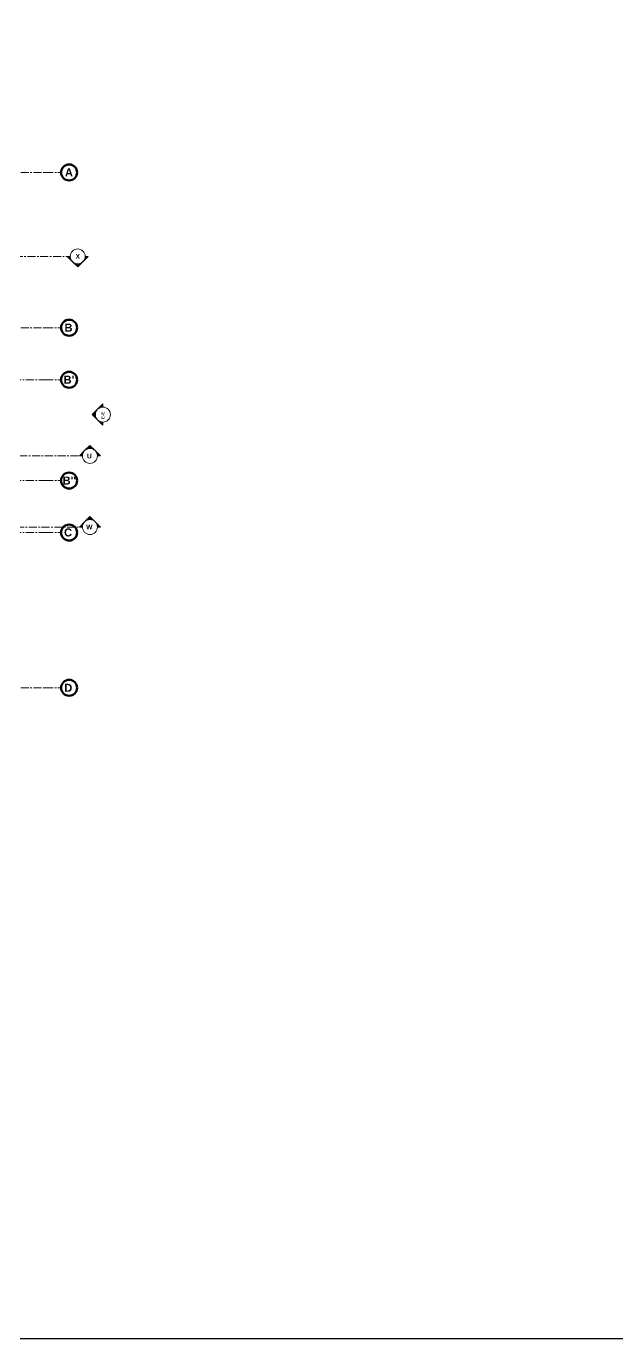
# Model space of a CAD drawing. Header units: inches. Extents: x -38 to 5698, y -33 to 92.
# Drawn here: x 145.9 to 182.8, y -33.2 to 48.8 of the extents above; entities that cross this region are included whole.
import ezdxf

# ---------------------------------------------------------------- set-up
doc = ezdxf.new("R2010")
doc.units = ezdxf.units.IN
doc.header["$MEASUREMENT"] = 0
doc.linetypes.add('Punto & Raya', pattern=[0.65, 0.5, -0.075, 0, -0.075])
for name, color, linetype in [('02 _ ARQ _ ALB _ Ejes Generales', 7, 'Continuous'), ('Marcador - Alzados', 7, 'Continuous'), ('Marcador - Secciones', 251, 'Continuous')]:
    doc.layers.add(name, color=color, linetype=linetype)
doc.styles.add('Estilo_Generado_1', font='swisseb.ttf')

msp = doc.modelspace()

# ---------------------------------------------------------------- hatches: boundary and pattern name
at = {"layer": 'Marcador - Alzados', "linetype": 'Continuous', "lineweight": 13}
for points in [[(150.347, 24.853), (150.016, 24.522), (150.347, 24.191, -0.414214)], [(150.679, 25.184), (150.347, 24.853, -0.198912), (150.679, 24.99)], [(150.679, 23.859), (150.679, 24.053, -0.198912), (150.347, 24.191)]]:
    msp.add_hatch(color=7, dxfattribs=at).paths.add_polyline_path(points)
at = {"layer": 'Marcador - Secciones', "linetype": 'Continuous', "lineweight": 13}
for points in [[(148.44, 34.407), (148.772, 34.075, -0.198912), (148.634, 34.407)], [(149.434, 34.075, -0.414214), (148.772, 34.075), (149.103, 33.744)], [(149.765, 34.407), (149.571, 34.407, -0.198912), (149.434, 34.075)], [(149.207, 21.937), (149.401, 21.937, -0.198912), (149.538, 22.268)], [(150.201, 22.268), (149.87, 22.599), (149.538, 22.268, -0.414214)], [(150.532, 21.937), (150.201, 22.268, -0.198912), (150.338, 21.937)], [(150.201, 17.824), (149.87, 18.155), (149.538, 17.824, -0.414214)], [(149.207, 17.493), (149.401, 17.493, -0.198912), (149.538, 17.824)], [(150.532, 17.493), (150.201, 17.824, -0.198912), (150.338, 17.493)]]:
    msp.add_hatch(color=7, dxfattribs=at).paths.add_polyline_path(points)

# ---------------------------------------------------------------- linework, layer by layer
msp.add_lwpolyline([(-38.241, 91.663), (630.501, 91.663), (630.501, -33.22), (-38.241, -33.22)], close=True)
at = {"layer": '02 _ ARQ _ ALB _ Ejes Generales', "color": 252, "linetype": 'Punto & Raya', "lineweight": 13}
for p, q in [((98.345, 39.65), (147.07, 39.65)), ((147.07, 39.65), (148.07, 39.65)), ((98.345, 29.95), (147.07, 29.95)), ((147.07, 29.95), (148.07, 29.95)), ((141.07, 26.7), (147.07, 26.7)), ((147.07, 26.7), (148.07, 26.7)), ((141.07, 20.4), (147.07, 20.4)), ((147.07, 20.4), (148.07, 20.4)), ((141.07, 17.15), (147.07, 17.15)), ((147.07, 17.15), (148.07, 17.15)), ((98.345, 7.45), (147.07, 7.45)), ((147.07, 7.45), (148.07, 7.45))]:
    msp.add_line(p, q, dxfattribs=at)
at = {"layer": '02 _ ARQ _ ALB _ Ejes Generales', "color": 7, "linetype": 'Continuous', "lineweight": 60}
for centre in [(148.57, 39.65), (148.57, 29.95), (148.57, 26.7), (148.57, 20.4), (148.57, 17.15), (148.57, 7.45)]:
    msp.add_circle(centre, 0.5, dxfattribs=at)
at = {"layer": 'Marcador - Alzados', "color": 7, "linetype": 'Continuous', "lineweight": 13, "flags": 128}
for points in [[(150.347, 24.853, 0.414214), (150.347, 24.191), (150.016, 24.522)], [(150.679, 25.184), (150.679, 24.99, 0.198912), (150.347, 24.853)], [(150.679, 23.859), (150.679, 24.053, -0.198912), (150.347, 24.191)]]:
    msp.add_lwpolyline(points, format="xyb", close=True, dxfattribs=at)
at = {"layer": 'Marcador - Alzados', "color": 7, "linetype": 'Continuous', "lineweight": 13}
msp.add_circle((150.679, 24.522), 0.468, dxfattribs=at)
at = {"layer": 'Marcador - Secciones', "color": 251, "linetype": 'Punto & Raya', "lineweight": 13}
for p, q in [((97.167, 34.407), (148.44, 34.407)), ((121.453, 21.937), (149.207, 21.937)), ((138.851, 17.493), (149.207, 17.493))]:
    msp.add_line(p, q, dxfattribs=at)
at = {"layer": 'Marcador - Secciones', "color": 7, "linetype": 'Continuous', "lineweight": 13, "flags": 128}
for points in [[(148.44, 34.407), (148.634, 34.407, 0.198912), (148.772, 34.075)], [(149.434, 34.075, -0.414214), (148.772, 34.075), (149.103, 33.744)], [(149.765, 34.407), (149.571, 34.407, -0.198912), (149.434, 34.075)], [(149.207, 21.937), (149.401, 21.937, -0.198912), (149.538, 22.268)], [(150.201, 22.268, 0.414214), (149.538, 22.268), (149.87, 22.599)], [(150.532, 21.937), (150.338, 21.937, 0.198912), (150.201, 22.268)], [(150.201, 17.824, 0.414214), (149.538, 17.824), (149.87, 18.155)], [(149.207, 17.493), (149.401, 17.493, -0.198912), (149.538, 17.824)], [(150.532, 17.493), (150.338, 17.493, 0.198912), (150.201, 17.824)]]:
    msp.add_lwpolyline(points, format="xyb", close=True, dxfattribs=at)
at = {"layer": 'Marcador - Secciones', "color": 7, "linetype": 'Continuous', "lineweight": 13}
for centre in [(149.103, 34.407), (149.87, 21.937), (149.87, 17.493)]:
    msp.add_circle(centre, 0.468, dxfattribs=at)

# ---------------------------------------------------------------- texts
at = {"layer": '02 _ ARQ _ ALB _ Ejes Generales', "color": 7, "lineweight": 30, "char_height": 0.5, "attachment_point": 1, "style": 'Estilo_Generado_1'}
for s, insert in [('\\A1;{\\pql;\\pt0;\\fSwis721 Ex BT|b1|i0|c0|p34;A}', (148.305, 39.9)), ('\\A1;{\\pql;\\pt0;\\fSwis721 Ex BT|b1|i0|c0|p34;B}', (148.277, 30.2)), ("\\A1;{\\pql;\\pt0;\\fSwis721 Ex BT|b1|i0|c0|p34;B'}", (148.218, 26.95)), ("\\A1;{\\pql;\\pt0;\\fSwis721 Ex BT|b1|i0|c0|p34;B''}", (148.159, 20.65)), ('\\A1;{\\pql;\\pt0;\\fSwis721 Ex BT|b1|i0|c0|p34;C}', (148.25, 17.408)), ('\\A1;{\\pql;\\pt0;\\fSwis721 Ex BT|b1|i0|c0|p34;D}', (148.264, 7.7))]:
    msp.add_mtext(s, dxfattribs=dict(at, insert=insert))
at = {"layer": 'Marcador - Alzados', "color": 5, "lineweight": 35, "insert": (150.779, 24.247), "char_height": 0.2, "attachment_point": 7, "rotation": 90, "style": 'Estilo_Generado_1'}
msp.add_mtext('\\A1;{\\pql;\\pt0;\\fSwis721 Ex BT|b1|i0|c0|p34;E-E}', dxfattribs=at)
at = {"layer": 'Marcador - Secciones', "color": 5, "lineweight": 25, "char_height": 0.3, "style": 'Estilo_Generado_1'}
for s, insert, attachment_point in [('\\A1;{\\pqr;\\pt0;\\fSwis721 Ex BT|b1|i0|c0|p34;X}', (149.251, 34.257), 9), ('\\A1;{\\pql;\\pt0;\\fSwis721 Ex BT|b1|i0|c0|p34;U}', (149.685, 21.779), 7), ('\\A1;{\\pql;\\pt0;\\fSwis721 Ex BT|b1|i0|c0|p34;W}', (149.634, 17.343), 7)]:
    msp.add_mtext(s, dxfattribs=dict(at, insert=insert, attachment_point=attachment_point))

doc.saveas('drawing.dxf')
